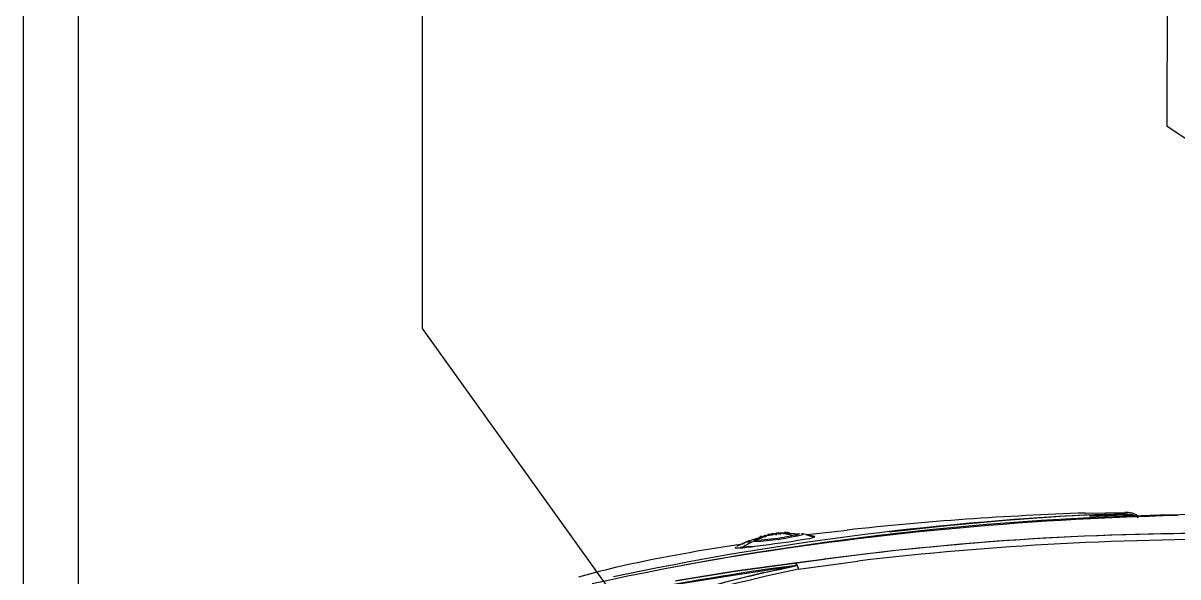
# Model space of a CAD drawing. Header units: millimetres. Extents: x 0 to 887, y -3549 to 0.
# Drawn here: x 206.78 to 238.29, y -415.4 to -400.28 of the extents above; entities that cross this region are included whole.
import ezdxf

# ---------------------------------------------------------------- set-up
doc = ezdxf.new("R2010")
doc.units = ezdxf.units.MM
doc.linetypes.add('DASHED', pattern=[19.05, 12.7, -6.35])
for name, color, linetype in [('02_(橋尚興華城後壁段)建築外部參考_TEST$0$A_建築', 8, 'Continuous'), ('02_(橋尚興華城後壁段)建築外部參考_TEST$0$A_建築_衛浴', 8, 'Continuous'), ('02_(橋尚興華城後壁段)結構外部參考_TEST$0$B_樑', 41, 'DASHED'), ('A-A建築底圖', 8, 'Continuous'), ('TOILET', 9, 'Continuous')]:
    doc.layers.add(name, color=color, linetype=linetype)

msp = doc.modelspace()

# ---------------------------------------------------------------- linework, layer by layer
for p, q in [((217.678, -408.615), (217.678, -363.944)), ((237.999, -403.104), (238.066, -376.076)), ((259.939, -417.714), (237.999, -403.104)), ((238.148, -437.152), (217.678, -408.615))]:
    msp.add_line(p, q)
at = {"layer": '02_(橋尚興華城後壁段)建築外部參考_TEST$0$A_建築'}
msp.add_line((206.778, -328.391), (206.778, -555.887), dxfattribs=at)
msp.add_line((206.778, -328.391), (206.778, -555.887), dxfattribs=at)
at = {"layer": '02_(橋尚興華城後壁段)建築外部參考_TEST$0$A_建築_衛浴'}
for p, q in [((235.202, -413.741), (233.596, -413.862)), ((236.013, -413.707), (235.202, -413.741)), ((235.771, -413.655), (236.841, -413.637)), ((235.858, -413.707), (236.841, -413.672)), ((236.859, -413.707), (235.875, -413.741)), ((235.875, -413.741), (236.859, -413.707)), ((236.841, -413.672), (236.013, -413.707)), ((236.946, -413.637), (236.841, -413.637)), ((236.841, -413.637), (236.841, -413.672)), ((236.841, -413.672), (236.859, -413.707)), ((236.859, -413.707), (236.841, -413.672)), ((236.841, -413.672), (236.928, -413.672)), ((236.841, -413.672), (236.859, -413.689)), ((236.859, -413.689), (236.859, -413.707)), ((236.859, -413.707), (236.997, -413.707)), ((236.928, -413.672), (237.015, -413.689)), ((237.049, -413.655), (236.946, -413.637)), ((236.997, -413.707), (237.135, -413.759)), ((237.015, -413.689), (237.118, -413.723)), ((237.152, -413.707), (237.049, -413.655)), ((237.118, -413.723), (237.204, -413.775)), ((237.239, -413.759), (237.152, -413.707)), ((238.033, -413.707), (239.241, -413.672)), ((231.991, -414), (230.42, -414.172)), ((233.596, -413.862), (231.991, -414)), ((226.639, -414.397), (226.898, -414.31)), ((226.725, -414.431), (226.725, -414.397)), ((226.725, -414.397), (226.743, -414.397)), ((226.898, -414.345), (226.743, -414.397)), ((226.743, -414.397), (226.829, -414.397)), ((226.898, -414.31), (226.88, -414.293)), ((226.88, -414.293), (226.915, -414.293)), ((226.898, -414.293), (226.88, -414.293)), ((226.932, -414.293), (226.898, -414.293)), ((226.898, -414.31), (226.898, -414.293)), ((227.019, -414.293), (226.898, -414.345)), ((226.898, -414.31), (226.932, -414.31)), ((226.932, -414.31), (226.898, -414.31)), ((226.915, -414.293), (226.932, -414.293)), ((226.932, -414.293), (226.967, -414.293)), ((226.967, -414.293), (226.932, -414.31)), ((226.932, -414.31), (226.967, -414.31)), ((226.984, -414.293), (226.967, -414.31)), ((226.967, -414.31), (226.967, -414.293)), ((226.967, -414.293), (226.984, -414.293)), ((226.984, -414.293), (226.967, -414.293)), ((226.984, -414.293), (227.001, -414.276)), ((227.001, -414.276), (226.984, -414.293)), ((227.001, -414.276), (226.984, -414.293)), ((226.984, -414.293), (227.001, -414.293)), ((227.019, -414.276), (227.001, -414.276)), ((227.001, -414.276), (227.019, -414.276)), ((227.001, -414.293), (227.019, -414.293)), ((227.019, -414.276), (227.019, -414.259)), ((227.019, -414.259), (227.053, -414.259)), ((227.019, -414.276), (227.019, -414.259)), ((227.053, -414.276), (227.019, -414.276)), ((227.053, -414.276), (227.019, -414.293)), ((227.019, -414.293), (227.019, -414.276)), ((227.019, -414.293), (227.036, -414.293)), ((227.036, -414.293), (227.019, -414.293)), ((227.036, -414.293), (227.053, -414.293)), ((227.053, -414.276), (227.088, -414.259)), ((227.053, -414.259), (227.053, -414.276)), ((227.122, -414.259), (227.053, -414.276)), ((227.053, -414.293), (227.053, -414.276)), ((227.088, -414.259), (227.105, -414.259)), ((227.105, -414.259), (227.088, -414.259)), ((227.088, -414.259), (227.105, -414.259)), ((227.105, -414.259), (227.14, -414.241)), ((227.14, -414.241), (227.105, -414.241)), ((227.105, -414.241), (227.105, -414.259)), ((227.105, -414.259), (227.122, -414.241)), ((227.122, -414.241), (227.105, -414.241)), ((227.122, -414.259), (227.105, -414.259)), ((227.105, -414.259), (227.122, -414.259)), ((227.122, -414.259), (227.122, -414.241)), ((227.122, -414.241), (227.174, -414.241)), ((227.14, -414.241), (227.122, -414.241)), ((227.122, -414.241), (227.14, -414.241)), ((227.122, -414.241), (227.174, -414.241)), ((227.14, -414.259), (227.122, -414.259)), ((227.14, -414.259), (227.122, -414.259)), ((227.122, -414.259), (227.14, -414.259)), ((227.157, -414.241), (227.14, -414.241)), ((227.14, -414.241), (227.157, -414.241)), ((227.157, -414.241), (227.14, -414.241)), ((227.191, -414.241), (227.14, -414.259)), ((227.14, -414.259), (227.157, -414.241)), ((227.191, -414.259), (227.14, -414.259)), ((227.174, -414.241), (227.157, -414.241)), ((227.191, -414.241), (227.157, -414.241)), ((227.157, -414.241), (227.208, -414.241)), ((227.157, -414.241), (227.174, -414.241)), ((227.174, -414.241), (227.208, -414.224)), ((227.208, -414.224), (227.174, -414.241)), ((227.174, -414.241), (227.226, -414.224)), ((227.208, -414.241), (227.174, -414.241)), ((227.208, -414.241), (227.191, -414.241)), ((227.191, -414.241), (227.191, -414.259)), ((227.208, -414.241), (227.191, -414.241)), ((227.208, -414.259), (227.191, -414.259)), ((227.208, -414.224), (227.226, -414.224)), ((227.243, -414.224), (227.208, -414.241)), ((227.226, -414.224), (227.208, -414.224)), ((227.243, -414.241), (227.208, -414.259)), ((227.208, -414.241), (227.208, -414.259)), ((227.243, -414.241), (227.208, -414.241)), ((227.208, -414.241), (227.226, -414.241)), ((227.226, -414.241), (227.208, -414.241)), ((227.226, -414.224), (227.243, -414.224)), ((227.26, -414.224), (227.226, -414.224)), ((227.226, -414.224), (227.26, -414.224)), ((227.243, -414.224), (227.26, -414.224)), ((227.26, -414.224), (227.243, -414.241)), ((227.243, -414.241), (227.26, -414.241)), ((227.26, -414.241), (227.243, -414.241)), ((227.295, -414.224), (227.26, -414.224)), ((227.295, -414.224), (227.26, -414.241)), ((227.295, -414.224), (227.329, -414.206)), ((227.329, -414.206), (227.295, -414.224)), ((227.312, -414.241), (227.295, -414.224)), ((227.312, -414.224), (227.295, -414.224)), ((227.312, -414.224), (227.312, -414.241)), ((227.329, -414.224), (227.312, -414.224)), ((227.312, -414.241), (227.347, -414.241)), ((227.329, -414.224), (227.329, -414.206)), ((227.329, -414.206), (227.381, -414.206)), ((227.364, -414.206), (227.329, -414.206)), ((227.399, -414.224), (227.329, -414.224)), ((227.347, -414.241), (227.329, -414.224)), ((227.364, -414.224), (227.329, -414.224)), ((227.364, -414.224), (227.364, -414.206)), ((227.364, -414.206), (227.381, -414.206)), ((227.381, -414.224), (227.364, -414.224)), ((227.381, -414.206), (227.399, -414.206)), ((227.399, -414.206), (227.381, -414.206)), ((227.381, -414.206), (227.381, -414.224)), ((227.381, -414.206), (227.433, -414.206)), ((227.381, -414.224), (227.399, -414.224)), ((227.45, -414.206), (227.399, -414.206)), ((227.399, -414.206), (227.416, -414.206)), ((227.416, -414.224), (227.399, -414.224)), ((227.416, -414.206), (227.433, -414.224)), ((227.416, -414.206), (227.416, -414.224)), ((227.433, -414.224), (227.416, -414.224)), ((227.433, -414.206), (227.433, -414.224)), ((227.468, -414.206), (227.433, -414.224)), ((227.433, -414.224), (227.433, -414.206)), ((227.433, -414.206), (227.45, -414.206)), ((227.433, -414.206), (227.433, -414.224)), ((227.433, -414.224), (227.468, -414.224)), ((227.502, -414.206), (227.45, -414.206)), ((227.45, -414.206), (227.468, -414.206)), ((227.468, -414.224), (227.468, -414.206)), ((227.468, -414.206), (227.485, -414.206)), ((227.52, -414.206), (227.502, -414.206)), ((227.554, -414.206), (227.502, -414.206)), ((227.502, -414.206), (227.52, -414.206)), ((227.52, -414.206), (227.554, -414.189)), ((227.537, -414.224), (227.52, -414.206)), ((227.554, -414.189), (227.537, -414.206)), ((227.537, -414.206), (227.605, -414.206)), ((227.554, -414.224), (227.537, -414.224)), ((227.588, -414.189), (227.554, -414.189)), ((227.554, -414.189), (227.588, -414.189)), ((227.554, -414.206), (227.554, -414.224)), ((227.588, -414.206), (227.554, -414.206)), ((227.605, -414.224), (227.554, -414.224)), ((227.675, -414.293), (227.554, -414.31)), ((227.588, -414.189), (227.588, -414.206)), ((227.64, -414.189), (227.588, -414.189)), ((227.588, -414.189), (227.657, -414.189)), ((227.588, -414.206), (227.605, -414.224)), ((227.657, -414.206), (227.588, -414.206)), ((227.605, -414.206), (227.64, -414.206)), ((227.605, -414.224), (227.709, -414.241)), ((227.64, -414.224), (227.605, -414.224)), ((227.64, -414.189), (227.657, -414.189)), ((227.657, -414.206), (227.64, -414.189)), ((227.657, -414.206), (227.64, -414.224)), ((227.64, -414.206), (227.657, -414.206)), ((227.657, -414.189), (227.675, -414.189)), ((227.692, -414.206), (227.657, -414.206)), ((227.657, -414.206), (227.657, -414.224)), ((227.657, -414.224), (227.657, -414.206)), ((227.657, -414.224), (227.692, -414.224)), ((227.675, -414.189), (227.692, -414.206)), ((227.744, -414.276), (227.675, -414.293)), ((227.692, -414.224), (227.692, -414.206)), ((227.692, -414.206), (227.951, -414.224)), ((227.709, -414.241), (227.813, -414.259)), ((227.813, -414.259), (227.744, -414.276)), ((227.744, -414.431), (227.917, -414.397)), ((227.882, -414.259), (227.813, -414.259)), ((227.934, -414.241), (227.882, -414.259)), ((227.917, -414.397), (228.037, -414.379)), ((227.951, -414.224), (227.934, -414.241)), ((227.951, -414.224), (227.968, -414.224)), ((227.968, -414.224), (227.951, -414.224)), ((228.054, -414.224), (228.02, -414.224)), ((228.037, -414.379), (228.158, -414.362)), ((228.141, -414.241), (228.054, -414.224)), ((228.054, -414.224), (228.072, -414.241)), ((228.072, -414.241), (228.054, -414.241)), ((228.141, -414.241), (228.244, -414.276)), ((228.382, -414.293), (228.141, -414.241)), ((228.158, -414.362), (228.244, -414.345)), ((228.175, -414.241), (229.263, -414.12)), ((228.244, -414.276), (228.365, -414.31)), ((228.244, -414.345), (228.313, -414.328)), ((228.313, -414.328), (228.365, -414.31)), ((228.365, -414.31), (228.382, -414.293)), ((225.171, -414.69), (226.466, -414.483)), ((226.225, -414.586), (226.207, -414.604)), ((226.207, -414.604), (226.242, -414.604)), ((226.535, -414.431), (226.242, -414.569)), ((226.346, -414.586), (226.414, -414.586)), ((226.656, -414.449), (226.414, -414.586)), ((226.414, -414.586), (226.535, -414.569)), ((226.414, -414.586), (226.414, -414.604)), ((226.535, -414.449), (226.518, -414.431)), ((226.518, -414.431), (226.535, -414.431)), ((226.656, -414.449), (226.535, -414.449)), ((226.57, -414.414), (226.552, -414.431)), ((226.621, -414.414), (226.57, -414.414)), ((226.76, -414.431), (226.656, -414.449)), ((225.62, -414.931), (224.774, -415.087)), ((226.207, -415.241), (227.83, -415.018)), ((227.83, -415.018), (226.207, -415.241)), ((229.47, -414.811), (227.83, -415.018)), ((227.83, -415.018), (228.642, -414.914)), ((227.83, -415.018), (227.865, -415.035)), ((227.865, -415.035), (227.83, -415.018)), ((227.934, -415.19), (229.556, -414.966)), ((224.584, -415.501), (226.207, -415.241)), ((226.207, -415.241), (224.602, -415.501)), ((224.671, -415.587), (226.276, -415.328)), ((226.276, -415.328), (227.899, -415.087)), ((227.001, -415.276), (227.899, -415.087)), ((227.934, -415.19), (227.053, -415.38)), ((227.899, -415.087), (227.088, -415.19)), ((227.364, -415.207), (227.899, -415.087)), ((227.865, -415.035), (227.899, -415.087)), ((227.899, -415.087), (227.865, -415.035)), ((227.899, -415.087), (227.934, -415.19)), ((227.899, -415.087), (227.934, -415.19))]:
    msp.add_line(p, q, dxfattribs=at)
for centre, radius, start, end in [((239.958, -496.518), 82.834, 91.33198, 102.30441), ((239.954, -495.679), 82.075, 92.86094, 101.99804), ((240.382, -502.729), 89.03, 91.34526, 99.54432), ((238.562, -498.339), 84.73, 91.88734, 96.30085), ((239.221, -494.318), 80.106, 88.99787, 97.5894), ((239.226, -494.044), 79.832, 88.99766, 97.01939), ((239.641, -500.501), 86.128, 89.33575, 96.72445), ((236.094, -454.971), 40.712, 102.3834, 110.8078), ((238.916, -496.427), 82.094, 98.28397, 101.7471), ((236.481, -456.253), 41.946, 102.9892, 111.1114)]:
    msp.add_arc(centre, radius, start, end, dxfattribs=at)
for points in [[(226.76, -414.431), (227.136, -414.411), (227.688, -414.336), (228.054, -414.241)], [(226.829, -414.397), (227.071, -414.369), (227.307, -414.351), (227.554, -414.31)], [(221.943, -415.397), (223.015, -415.083), (224.075, -414.887), (225.171, -414.69)], [(226.242, -414.604), (226.42, -414.612), (226.526, -414.582), (226.708, -414.569)], [(226.535, -414.569), (226.887, -414.565), (227.381, -414.463), (227.744, -414.431)], [(227.001, -415.276), (225.077, -415.753), (223.164, -416.298), (221.322, -417.036)]]:
    msp.add_open_spline(points, degree=3, dxfattribs=at)
at = {"layer": '02_(橋尚興華城後壁段)結構外部參考_TEST$0$B_樑'}
msp.add_line((206.778, -328.391), (206.778, -555.887), dxfattribs=at)
at = {"layer": 'A-A建築底圖', "ltscale": 0.8}
msp.add_lwpolyline([(219.778, -326.891), (257.178, -326.891), (257.178, -394.687), (208.278, -394.687), (208.278, -545.487), (365.778, -545.487), (365.778, -316.887), (366.278, -316.887), (366.278, -256.387), (219.778, -256.387)], close=True, dxfattribs=at)
at = {"layer": 'TOILET'}
for p, q in [((235.202, -413.741), (233.596, -413.862)), ((236.013, -413.707), (235.202, -413.741)), ((235.771, -413.655), (236.841, -413.637)), ((235.858, -413.707), (236.841, -413.672)), ((236.859, -413.707), (235.875, -413.741)), ((235.875, -413.741), (236.859, -413.707)), ((236.841, -413.672), (236.013, -413.707)), ((236.946, -413.637), (236.841, -413.637)), ((236.841, -413.637), (236.841, -413.672)), ((236.841, -413.672), (236.859, -413.707)), ((236.859, -413.707), (236.841, -413.672)), ((236.841, -413.672), (236.928, -413.672)), ((236.841, -413.672), (236.859, -413.689)), ((236.859, -413.689), (236.859, -413.707)), ((236.859, -413.707), (236.997, -413.707)), ((236.928, -413.672), (237.015, -413.689)), ((237.049, -413.655), (236.946, -413.637)), ((236.997, -413.707), (237.135, -413.759)), ((237.015, -413.689), (237.118, -413.723)), ((237.152, -413.707), (237.049, -413.655)), ((237.118, -413.723), (237.204, -413.775)), ((237.239, -413.759), (237.152, -413.707)), ((238.033, -413.707), (239.241, -413.672)), ((231.991, -414), (230.42, -414.172)), ((233.596, -413.862), (231.991, -414)), ((226.639, -414.397), (226.898, -414.31)), ((226.725, -414.431), (226.725, -414.397)), ((226.725, -414.397), (226.743, -414.397)), ((226.898, -414.345), (226.743, -414.397)), ((226.743, -414.397), (226.829, -414.397)), ((226.898, -414.31), (226.88, -414.293)), ((226.88, -414.293), (226.915, -414.293)), ((226.898, -414.293), (226.88, -414.293)), ((226.932, -414.293), (226.898, -414.293)), ((226.898, -414.31), (226.898, -414.293)), ((227.019, -414.293), (226.898, -414.345)), ((226.898, -414.31), (226.898, -414.31)), ((226.898, -414.31), (226.898, -414.31)), ((226.898, -414.31), (226.932, -414.31)), ((226.932, -414.31), (226.898, -414.31)), ((226.915, -414.293), (226.932, -414.293)), ((226.932, -414.293), (226.932, -414.293)), ((226.932, -414.293), (226.932, -414.293)), ((226.932, -414.293), (226.967, -414.293)), ((226.967, -414.293), (226.932, -414.31)), ((226.932, -414.31), (226.932, -414.31)), ((226.932, -414.31), (226.967, -414.31)), ((226.984, -414.293), (226.967, -414.31)), ((226.967, -414.31), (226.967, -414.293)), ((226.967, -414.293), (226.984, -414.293)), ((226.984, -414.293), (226.967, -414.293)), ((226.984, -414.293), (227.001, -414.276)), ((227.001, -414.276), (226.984, -414.293)), ((227.001, -414.276), (226.984, -414.293)), ((226.984, -414.293), (226.984, -414.293)), ((226.984, -414.293), (227.001, -414.293)), ((227.001, -414.276), (227.001, -414.276)), ((227.019, -414.276), (227.001, -414.276)), ((227.001, -414.276), (227.019, -414.276)), ((227.001, -414.293), (227.019, -414.293)), ((227.019, -414.276), (227.019, -414.259)), ((227.019, -414.259), (227.053, -414.259)), ((227.019, -414.276), (227.019, -414.259)), ((227.019, -414.276), (227.019, -414.276)), ((227.019, -414.276), (227.019, -414.276)), ((227.019, -414.276), (227.019, -414.276)), ((227.053, -414.276), (227.019, -414.276)), ((227.053, -414.276), (227.019, -414.293)), ((227.019, -414.293), (227.019, -414.276)), ((227.019, -414.293), (227.019, -414.293)), ((227.019, -414.293), (227.036, -414.293)), ((227.036, -414.293), (227.019, -414.293)), ((227.036, -414.293), (227.053, -414.293)), ((227.053, -414.276), (227.088, -414.259)), ((227.053, -414.259), (227.053, -414.276)), ((227.122, -414.259), (227.053, -414.276)), ((227.053, -414.276), (227.053, -414.276)), ((227.053, -414.293), (227.053, -414.276)), ((227.088, -414.259), (227.088, -414.259)), ((227.088, -414.259), (227.105, -414.259)), ((227.105, -414.259), (227.088, -414.259)), ((227.088, -414.259), (227.105, -414.259)), ((227.105, -414.259), (227.14, -414.241)), ((227.14, -414.241), (227.105, -414.241)), ((227.105, -414.241), (227.105, -414.259)), ((227.105, -414.259), (227.122, -414.241)), ((227.122, -414.241), (227.105, -414.241)), ((227.105, -414.259), (227.105, -414.259)), ((227.122, -414.259), (227.105, -414.259)), ((227.105, -414.259), (227.122, -414.259)), ((227.122, -414.259), (227.122, -414.241)), ((227.122, -414.241), (227.174, -414.241)), ((227.14, -414.241), (227.122, -414.241)), ((227.122, -414.241), (227.14, -414.241)), ((227.122, -414.241), (227.174, -414.241)), ((227.122, -414.259), (227.122, -414.259)), ((227.122, -414.259), (227.122, -414.259)), ((227.14, -414.259), (227.122, -414.259)), ((227.14, -414.259), (227.122, -414.259)), ((227.122, -414.259), (227.14, -414.259)), ((227.14, -414.241), (227.14, -414.241)), ((227.157, -414.241), (227.14, -414.241)), ((227.14, -414.241), (227.157, -414.241)), ((227.157, -414.241), (227.14, -414.241)), ((227.191, -414.241), (227.14, -414.259)), ((227.14, -414.259), (227.157, -414.241)), ((227.14, -414.259), (227.14, -414.259)), ((227.14, -414.259), (227.14, -414.259)), ((227.191, -414.259), (227.14, -414.259)), ((227.157, -414.241), (227.157, -414.241)), ((227.174, -414.241), (227.157, -414.241)), ((227.191, -414.241), (227.157, -414.241)), ((227.157, -414.241), (227.208, -414.241)), ((227.157, -414.241), (227.174, -414.241)), ((227.174, -414.241), (227.208, -414.224)), ((227.208, -414.224), (227.174, -414.241)), ((227.174, -414.241), (227.226, -414.224)), ((227.174, -414.241), (227.174, -414.241)), ((227.208, -414.241), (227.174, -414.241)), ((227.208, -414.241), (227.191, -414.241)), ((227.191, -414.241), (227.191, -414.259)), ((227.208, -414.241), (227.191, -414.241)), ((227.208, -414.259), (227.191, -414.259)), ((227.208, -414.224), (227.226, -414.224)), ((227.243, -414.224), (227.208, -414.241)), ((227.226, -414.224), (227.208, -414.224)), ((227.208, -414.241), (227.208, -414.241)), ((227.208, -414.241), (227.208, -414.241)), ((227.243, -414.241), (227.208, -414.259)), ((227.208, -414.241), (227.208, -414.259)), ((227.243, -414.241), (227.208, -414.241)), ((227.208, -414.241), (227.226, -414.241)), ((227.226, -414.241), (227.208, -414.241)), ((227.226, -414.224), (227.226, -414.224)), ((227.226, -414.224), (227.243, -414.224)), ((227.26, -414.224), (227.226, -414.224)), ((227.226, -414.224), (227.26, -414.224)), ((227.243, -414.224), (227.243, -414.224)), ((227.243, -414.224), (227.26, -414.224)), ((227.26, -414.224), (227.243, -414.241)), ((227.243, -414.241), (227.243, -414.241)), ((227.243, -414.241), (227.243, -414.241)), ((227.243, -414.241), (227.26, -414.241)), ((227.26, -414.241), (227.243, -414.241)), ((227.295, -414.224), (227.26, -414.224)), ((227.295, -414.224), (227.26, -414.241)), ((227.26, -414.241), (227.26, -414.241)), ((227.295, -414.224), (227.329, -414.206)), ((227.329, -414.206), (227.295, -414.224)), ((227.295, -414.224), (227.295, -414.224)), ((227.295, -414.224), (227.295, -414.224)), ((227.295, -414.224), (227.295, -414.224)), ((227.312, -414.241), (227.295, -414.224)), ((227.312, -414.224), (227.295, -414.224)), ((227.312, -414.224), (227.312, -414.241)), ((227.329, -414.224), (227.312, -414.224)), ((227.312, -414.241), (227.347, -414.241)), ((227.329, -414.206), (227.329, -414.206)), ((227.329, -414.224), (227.329, -414.206)), ((227.329, -414.206), (227.381, -414.206)), ((227.364, -414.206), (227.329, -414.206)), ((227.329, -414.224), (227.329, -414.224)), ((227.399, -414.224), (227.329, -414.224)), ((227.347, -414.241), (227.329, -414.224)), ((227.364, -414.224), (227.329, -414.224)), ((227.364, -414.224), (227.364, -414.206)), ((227.364, -414.206), (227.381, -414.206)), ((227.381, -414.224), (227.364, -414.224)), ((227.381, -414.206), (227.399, -414.206)), ((227.399, -414.206), (227.381, -414.206)), ((227.381, -414.206), (227.381, -414.224)), ((227.381, -414.206), (227.433, -414.206)), ((227.381, -414.224), (227.399, -414.224)), ((227.45, -414.206), (227.399, -414.206)), ((227.399, -414.206), (227.416, -414.206)), ((227.416, -414.224), (227.399, -414.224)), ((227.416, -414.206), (227.433, -414.224)), ((227.416, -414.206), (227.416, -414.224)), ((227.433, -414.224), (227.416, -414.224)), ((227.433, -414.206), (227.433, -414.206)), ((227.433, -414.206), (227.433, -414.224)), ((227.468, -414.206), (227.433, -414.224)), ((227.433, -414.224), (227.433, -414.206)), ((227.433, -414.206), (227.45, -414.206)), ((227.433, -414.206), (227.433, -414.224)), ((227.433, -414.224), (227.433, -414.224)), ((227.433, -414.224), (227.433, -414.224)), ((227.433, -414.224), (227.433, -414.224)), ((227.433, -414.224), (227.468, -414.224)), ((227.45, -414.206), (227.45, -414.206)), ((227.45, -414.206), (227.45, -414.206)), ((227.502, -414.206), (227.45, -414.206)), ((227.45, -414.206), (227.468, -414.206)), ((227.468, -414.206), (227.468, -414.206)), ((227.468, -414.206), (227.468, -414.206)), ((227.468, -414.224), (227.468, -414.206)), ((227.468, -414.206), (227.485, -414.206)), ((227.502, -414.206), (227.502, -414.206)), ((227.52, -414.206), (227.502, -414.206)), ((227.554, -414.206), (227.502, -414.206)), ((227.502, -414.206), (227.52, -414.206)), ((227.52, -414.206), (227.554, -414.189)), ((227.537, -414.224), (227.52, -414.206)), ((227.554, -414.189), (227.537, -414.206)), ((227.537, -414.206), (227.605, -414.206)), ((227.554, -414.224), (227.537, -414.224)), ((227.588, -414.189), (227.554, -414.189)), ((227.554, -414.189), (227.588, -414.189)), ((227.554, -414.206), (227.554, -414.224)), ((227.588, -414.206), (227.554, -414.206)), ((227.605, -414.224), (227.554, -414.224)), ((227.675, -414.293), (227.554, -414.31)), ((227.588, -414.189), (227.588, -414.206)), ((227.64, -414.189), (227.588, -414.189)), ((227.588, -414.189), (227.657, -414.189)), ((227.588, -414.206), (227.605, -414.224)), ((227.657, -414.206), (227.588, -414.206)), ((227.605, -414.206), (227.64, -414.206)), ((227.605, -414.224), (227.605, -414.224)), ((227.605, -414.224), (227.709, -414.241)), ((227.64, -414.224), (227.605, -414.224)), ((227.64, -414.189), (227.657, -414.189)), ((227.657, -414.206), (227.64, -414.189)), ((227.657, -414.206), (227.64, -414.224)), ((227.64, -414.206), (227.657, -414.206)), ((227.657, -414.189), (227.675, -414.189)), ((227.657, -414.206), (227.657, -414.206)), ((227.657, -414.206), (227.657, -414.206)), ((227.692, -414.206), (227.657, -414.206)), ((227.657, -414.206), (227.657, -414.224)), ((227.657, -414.224), (227.657, -414.206)), ((227.657, -414.224), (227.692, -414.224)), ((227.675, -414.189), (227.692, -414.206)), ((227.744, -414.276), (227.675, -414.293)), ((227.692, -414.224), (227.692, -414.206)), ((227.692, -414.206), (227.951, -414.224)), ((227.709, -414.241), (227.813, -414.259)), ((227.813, -414.259), (227.744, -414.276)), ((227.744, -414.431), (227.917, -414.397)), ((227.882, -414.259), (227.813, -414.259)), ((227.934, -414.241), (227.882, -414.259)), ((227.917, -414.397), (228.037, -414.379)), ((227.951, -414.224), (227.934, -414.241)), ((227.951, -414.224), (227.968, -414.224)), ((227.968, -414.224), (227.951, -414.224)), ((228.054, -414.224), (228.02, -414.224)), ((228.037, -414.379), (228.158, -414.362)), ((228.141, -414.241), (228.054, -414.224)), ((228.054, -414.224), (228.072, -414.241)), ((228.072, -414.241), (228.054, -414.241)), ((228.141, -414.241), (228.244, -414.276)), ((228.382, -414.293), (228.141, -414.241)), ((228.158, -414.362), (228.244, -414.345)), ((228.175, -414.241), (229.263, -414.12)), ((228.244, -414.276), (228.365, -414.31)), ((228.244, -414.345), (228.313, -414.328)), ((228.313, -414.328), (228.365, -414.31)), ((228.365, -414.31), (228.382, -414.293)), ((225.171, -414.69), (226.466, -414.483)), ((226.225, -414.586), (226.207, -414.604)), ((226.207, -414.604), (226.242, -414.604)), ((226.535, -414.431), (226.242, -414.569)), ((226.346, -414.586), (226.414, -414.586)), ((226.656, -414.449), (226.414, -414.586)), ((226.414, -414.586), (226.535, -414.569)), ((226.414, -414.586), (226.414, -414.604)), ((226.535, -414.449), (226.518, -414.431)), ((226.518, -414.431), (226.535, -414.431)), ((226.656, -414.449), (226.535, -414.449)), ((226.57, -414.414), (226.552, -414.431)), ((226.621, -414.414), (226.57, -414.414)), ((226.76, -414.431), (226.656, -414.449)), ((225.62, -414.931), (224.774, -415.087)), ((226.207, -415.241), (227.83, -415.018)), ((227.83, -415.018), (226.207, -415.241)), ((229.47, -414.811), (227.83, -415.018)), ((227.83, -415.018), (228.642, -414.914)), ((227.83, -415.018), (227.865, -415.035)), ((227.865, -415.035), (227.83, -415.018)), ((227.934, -415.19), (229.556, -414.966)), ((224.584, -415.501), (226.207, -415.241)), ((226.207, -415.241), (224.602, -415.501)), ((224.671, -415.587), (226.276, -415.328)), ((226.276, -415.328), (227.899, -415.087)), ((227.001, -415.276), (227.899, -415.087)), ((227.934, -415.19), (227.053, -415.38)), ((227.899, -415.087), (227.088, -415.19)), ((227.364, -415.207), (227.899, -415.087)), ((227.865, -415.035), (227.899, -415.087)), ((227.899, -415.087), (227.865, -415.035)), ((227.899, -415.087), (227.934, -415.19)), ((227.899, -415.087), (227.934, -415.19))]:
    msp.add_line(p, q, dxfattribs=at)
for centre, radius, start, end in [((239.958, -496.518), 82.834, 91.33198, 102.30441), ((239.954, -495.679), 82.075, 92.86094, 101.99804), ((240.382, -502.729), 89.03, 91.34526, 99.54432), ((238.562, -498.339), 84.73, 91.88734, 96.30085), ((239.221, -494.318), 80.106, 88.99787, 97.5894), ((239.226, -494.044), 79.832, 88.99766, 97.01939), ((239.641, -500.501), 86.128, 89.33575, 96.72445), ((236.094, -454.971), 40.712, 102.3834, 110.8078), ((238.916, -496.427), 82.094, 98.28397, 101.7471), ((236.481, -456.253), 41.946, 102.9892, 111.1114)]:
    msp.add_arc(centre, radius, start, end, dxfattribs=at)
for points in [[(226.76, -414.431), (227.136, -414.411), (227.688, -414.336), (228.054, -414.241)], [(226.829, -414.397), (227.071, -414.369), (227.307, -414.351), (227.554, -414.31)], [(221.943, -415.397), (223.015, -415.083), (224.075, -414.887), (225.171, -414.69)], [(226.242, -414.604), (226.42, -414.612), (226.526, -414.582), (226.708, -414.569)], [(226.535, -414.569), (226.887, -414.565), (227.381, -414.463), (227.744, -414.431)], [(227.001, -415.276), (225.077, -415.753), (223.164, -416.298), (221.322, -417.036)]]:
    msp.add_open_spline(points, degree=3, dxfattribs=at)

doc.saveas('drawing.dxf')
